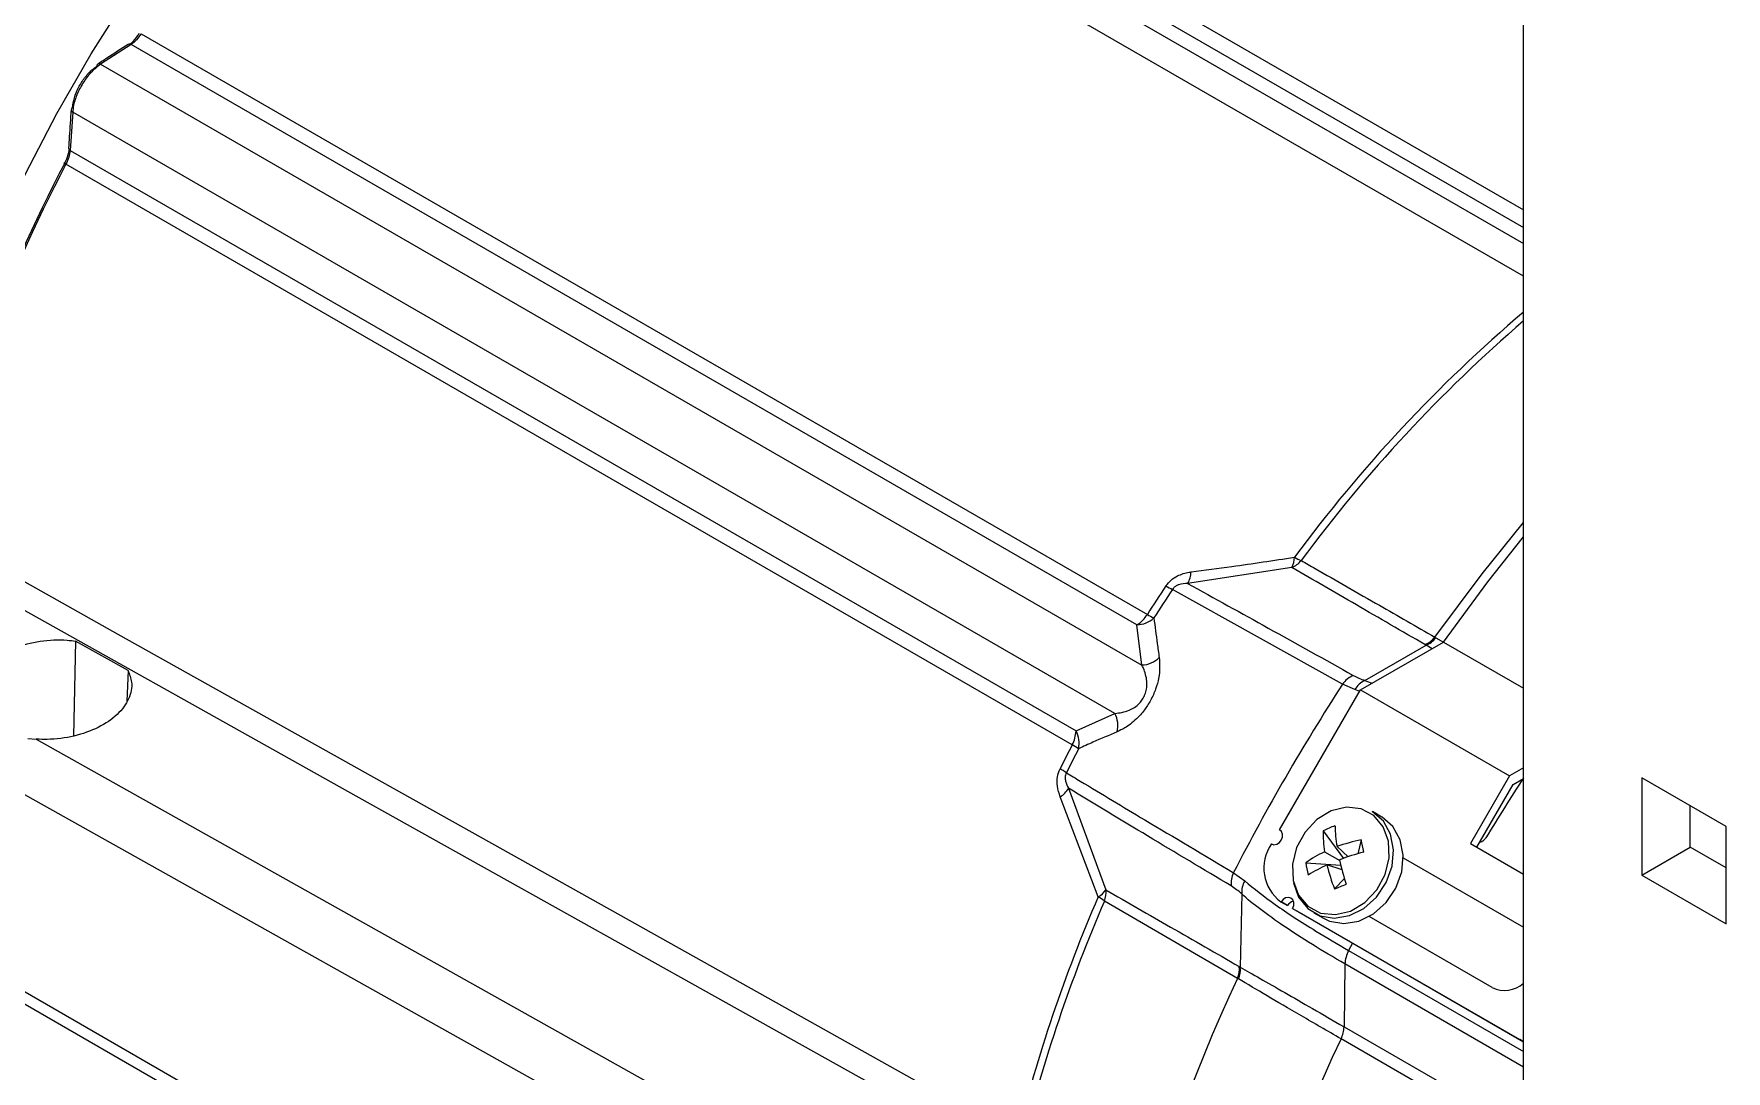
# Model space of a CAD drawing. Extents: x 17.3 to 113.1, y 4.8 to 84.5.
# Drawn here: x 74.968 to 79.628, y 11.906 to 14.764 of the extents above; entities that cross this region are included whole.
import ezdxf

# ---------------------------------------------------------------- set-up
doc = ezdxf.new("R2010")
doc.units = 0
doc.header["$MEASUREMENT"] = 0
doc.layers.add('OBJECT', color=7, linetype='CONTINUOUS')

msp = doc.modelspace()

# ---------------------------------------------------------------- linework, layer by layer
at = {"layer": 'OBJECT'}
for p, q in [((76.2233, 15.9219), (79.0698, 14.2787)), ((76.2014, 15.8862), (79.0698, 14.2303)), ((76.1972, 15.8443), (79.0698, 14.186)), ((79.0698, 10.9398), (79.0698, 15.8382)), ((79.0698, 14.0963), (76.1576, 15.7775)), ((75.2353, 14.7345), (75.1516, 14.6801)), ((78.0053, 13.1355), (75.2353, 14.7345)), ((75.2627, 14.764), (78.0339, 13.1642)), ((75.1516, 14.6801), (78.0188, 13.0248)), ((75.0746, 14.5481), (75.0675, 14.4421)), ((77.9445, 12.8913), (75.0746, 14.5481)), ((77.827, 12.805), (75.0559, 14.4047)), ((75.0675, 14.4421), (77.8375, 12.843)), ((78.4316, 13.2935), (78.1445, 13.2496)), ((78.5716, 12.9718), (78.1032, 13.2333)), ((78.0188, 13.0248), (78.0053, 13.1355)), ((78.8254, 13.1017), (78.8283, 13.1001)), ((78.8283, 13.1001), (78.8494, 13.0882)), ((75.0826, 13.0909), (75.0768, 12.829)), ((75.2269, 13.0096), (75.0826, 13.0909)), ((78.6206, 12.956), (78.8492, 13.0879)), ((78.633, 12.982), (78.8014, 13.0793)), ((78.8492, 13.0879), (79.0698, 12.9606)), ((75.2269, 13.0096), (75.2237, 12.925)), ((78.3982, 12.5707), (78.6206, 12.956)), ((78.6053, 12.957), (78.5716, 12.9718)), ((78.6191, 12.9515), (78.6053, 12.957)), ((78.6206, 12.956), (79.0308, 12.7192)), ((77.8375, 12.843), (77.9445, 12.8913)), ((74.9511, 12.8223), (74.9744, 12.8204)), ((79.0698, 12.7418), (79.0308, 12.7192)), ((77.8165, 12.6852), (77.9195, 12.4053)), ((79.0308, 12.7192), (78.9233, 12.5331)), ((78.9413, 12.5227), (79.0413, 12.6959)), ((79.0413, 12.6959), (79.0698, 12.7124)), ((79.0698, 12.7137), (79.0696, 12.7138)), ((79.6277, 12.5798), (79.3958, 12.7137)), ((79.3958, 12.7137), (79.3958, 12.4459)), ((77.8986, 12.3859), (77.7938, 12.662)), ((79.5287, 12.5226), (79.5287, 12.637)), ((78.6795, 12.6057), (78.6534, 12.6208)), ((78.5182, 12.5683), (78.574, 12.4921)), ((78.623, 12.5432), (78.6131, 12.5047)), ((79.6277, 12.312), (79.6277, 12.5798)), ((78.5215, 12.51), (78.5635, 12.4861)), ((78.5868, 12.4965), (78.5561, 12.5243)), ((78.7385, 12.4938), (79.0698, 12.3025)), ((78.7385, 12.4938), (79.0698, 12.3025)), ((78.9233, 12.5331), (79.0698, 12.4486)), ((79.3958, 12.4459), (79.5287, 12.5226)), ((79.6277, 12.4655), (79.5287, 12.5226)), ((78.2713, 12.4526), (78.3019, 12.4298)), ((78.4701, 12.48), (78.5666, 12.4731)), ((78.5699, 12.4606), (78.5285, 12.4738)), ((79.3958, 12.4459), (79.6277, 12.312)), ((78.5492, 12.4078), (78.5767, 12.4366)), ((77.8348, 10.4539), (74.5228, 12.3659)), ((78.2824, 12.1613), (77.9156, 12.3742)), ((78.2938, 12.3944), (78.2898, 12.1923)), ((78.4016, 12.3724), (78.4019, 12.3722)), ((78.4016, 12.3724), (78.4196, 12.362)), ((78.4199, 12.3618), (78.4019, 12.3722)), ((78.4196, 12.362), (78.4199, 12.3618)), ((78.4338, 12.3539), (79.0592, 11.9928)), ((78.4338, 12.3539), (78.4518, 12.3435)), ((74.5228, 12.3333), (77.8348, 10.4213)), ((78.4518, 12.3435), (79.0698, 11.9867)), ((78.4923, 12.342), (78.5185, 12.3269)), ((78.9833, 12.1365), (78.6449, 12.3318)), ((78.5986, 12.2587), (78.5882, 12.2383)), ((78.5882, 12.2383), (79.0698, 11.9602)), ((78.5781, 12.201), (78.5755, 12.0281)), ((79.0698, 11.9171), (78.5781, 12.201)), ((78.2852, 12.1597), (78.2824, 12.1613)), ((78.5755, 12.0281), (79.0698, 11.7428)), ((78.9712, 11.7615), (78.5672, 11.9947)), ((79.0592, 11.9928), (79.0698, 11.9876)), ((79.0698, 11.9867), (79.0592, 11.9928))]:
    msp.add_line(p, q, dxfattribs=at)
at = {"layer": 'OBJECT', "flags": 128}
for points in [[(74.5824, 13.244), (74.5986, 13.3451), (74.6331, 13.5148), (74.6772, 13.6866), (74.7306, 13.8595), (74.793, 14.0327), (74.8641, 14.2051), (74.9434, 14.3759), (75.0306, 14.544), (75.1251, 14.7085), (75.2264, 14.8686), (75.334, 15.0233), (75.4472, 15.1717), (75.5655, 15.3132), (75.6882, 15.4467), (75.8145, 15.5718), (75.9439, 15.6875), (76.0756, 15.7934), (76.1947, 15.8793)], [(75.0559, 14.4047), (75.0541, 14.4058), (75.0526, 14.4067), (75.0515, 14.4075), (75.0509, 14.408), (75.0506, 14.4083), (75.0509, 14.4084), (75.0516, 14.4082), (75.0527, 14.4078)], [(78.8254, 13.1017), (78.9558, 13.2761), (79.0698, 13.4171)], [(78.8492, 13.0879), (78.9717, 13.254), (79.0698, 13.3782)], [(74.759, 13.3562), (74.8469, 13.307), (75.1989, 13.1099), (76.6067, 12.3216), (77.6754, 11.7233)], [(77.6381, 11.6665), (76.7801, 12.1464), (75.8638, 12.659), (74.7214, 13.2983)], [(78.8178, 13.0698), (78.8014, 13.0793), (78.8014, 13.0793), (78.8014, 13.0793)], [(77.8856, 11.0172), (77.7202, 11.1099), (77.0113, 11.5071), (74.5245, 12.901)], [(74.9744, 12.8204), (75.5175, 12.5157), (76.4325, 12.0022), (77.2725, 11.5309)], [(78.4354, 12.4306), (78.45, 12.3906), (78.4761, 12.3599), (78.5111, 12.3414), (78.5515, 12.3369), (78.5935, 12.347), (78.6328, 12.3705), (78.6656, 12.4052), (78.6888, 12.4478), (78.7, 12.4939), (78.6982, 12.5392), (78.6836, 12.5792), (78.6575, 12.6099), (78.6225, 12.6284), (78.5821, 12.6329), (78.5401, 12.6228), (78.5008, 12.5993), (78.468, 12.5646), (78.4448, 12.522), (78.4336, 12.4759), (78.4354, 12.4306)], [(78.4362, 12.4249), (78.4505, 12.3852), (78.4756, 12.3539), (78.5093, 12.3341), (78.5487, 12.3273), (78.5903, 12.3342), (78.6303, 12.3541), (78.6652, 12.3854), (78.6919, 12.4253), (78.708, 12.4701), (78.7121, 12.5159), (78.7038, 12.5586), (78.6839, 12.5945), (78.6542, 12.6204), (78.6534, 12.6208)], [(78.5185, 12.3269), (78.5355, 12.319), (78.5749, 12.3122), (78.6165, 12.3191), (78.6565, 12.339), (78.6914, 12.3703), (78.718, 12.4102), (78.7342, 12.455), (78.7383, 12.5008), (78.73, 12.5435), (78.7101, 12.5794), (78.6803, 12.6053), (78.6795, 12.6057)], [(78.3757, 12.5317), (78.3826, 12.5297), (78.3902, 12.5309), (78.3973, 12.5353), (78.4028, 12.542), (78.4059, 12.5502), (78.4061, 12.5585), (78.4034, 12.5657), (78.3982, 12.5707)], [(78.4338, 12.3539), (78.4368, 12.362), (78.437, 12.3703), (78.4343, 12.3775), (78.4291, 12.3825), (78.4221, 12.3846), (78.4145, 12.3833), (78.4074, 12.379), (78.4019, 12.3722)]]:
    msp.add_lwpolyline(points, dxfattribs=at)
at = {"layer": 'OBJECT'}
for centre, radius, start, end in [((75.2309, 14.7279), 0.0079, 56.5015, 118.6724), ((75.1477, 14.6744), 0.00739, 125.9584, 180.828), ((75.1472, 14.6734), 0.00793, 56.6394, 118.5867), ((75.0773, 14.5541), 0.00718, 118.2181, 173.0011), ((75.078, 14.5551), 0.00783, 180.8269, 243.7194), ((75.071, 14.4492), 0.00782, 181.3219, 243.8088), ((78.8146, 12.4373), 4.2468, 152.3536, 167.2604), ((78.8369, 12.4242), 4.2684, 152.3536, 167.2604), ((81.6625, 10.9436), 4.0058, 130.3338, 143.5833), ((81.7008, 10.9193), 4.0308, 130.7474, 143.5714), ((78.3839, 13.3209), 0.055, 330.1018, 0.7962), ((78.4073, 13.3534), 0.0647, 292.1259, 321.1062), ((78.4901, 13.4053), 0.098, 238.5526, 250.6652), ((81.9531, 10.6701), 4.6455, 146.3733, 147.5286), ((78.175, 13.3937), 0.1758, 239.1782, 245.8836), ((78.0978, 13.2813), 0.0564, 325.9166, 359.8836), ((81.9824, 10.6533), 4.6588, 146.3732, 147.5288), ((77.9594, 13.2097), 0.0872, 301.7199, 328.6156), ((78.0036, 13.2062), 0.0707, 271.3066, 313.0721), ((78.164, 13.3846), 0.256, 239.4337, 244.0317), ((78.7738, 13.1412), 0.0649, 292.1499, 322.5864), ((78.7766, 13.1391), 0.0647, 292.4621, 322.8805), ((78.0164, 13.0958), 0.071, 271.9255, 314.7782), ((83.4385, 9.8111), 5.8032, 146.99867, 152.92301), ((78.6258, 12.9357), 0.0652, 112.3804, 146.3307), ((78.6599, 12.9244), 0.0636, 115.073, 149.0994), ((77.8818, 12.8581), 0.0709, 345.7954, 27.8727), ((77.7497, 12.8468), 0.0878, 331.6029, 357.563), ((77.7755, 12.8093), 0.0706, 347.6405, 28.5748), ((81.95, 10.6686), 4.6436, 152.6086, 153.522), ((81.9834, 10.6496), 4.6616, 152.6089, 153.5215), ((77.7077, 12.5932), 0.2431, 55.7595, 60.6028), ((77.7051, 12.5809), 0.1811, 54.2968, 60.8042), ((77.7662, 12.7116), 0.0568, 299.1087, 332.3478), ((84.1383, 9.4078), 6.0515, 146.88591, 148.7325), ((78.8241, 12.5565), 0.3061, 177.7999, 188.7333), ((78.6218, 12.3634), 0.2295, 108.0909, 116.8234), ((78.9751, 12.5941), 0.4247, 181.6861, 189.4564), ((78.7234, 12.0598), 0.4937, 101.7319, 109.8128), ((77.7302, 12.3531), 0.9128, 9.8557, 12.0228), ((78.4699, 12.4653), 0.1153, 144.815, 233.6486), ((78.651, 12.2293), 0.3091, 114.7539, 125.8028), ((78.8111, 11.828), 0.7051, 104.9142, 110.5905), ((78.3298, 12.4235), 0.0653, 153.5753, 186.6066), ((78.6951, 12.5059), 0.2265, 186.5674, 195.3106), ((78.6996, 12.0902), 0.42, 114.0388, 122.0612), ((79.0251, 12.5932), 0.5107, 193.5192, 201.2856), ((79.2912, 12.6524), 0.7465, 192.7216, 198.0529), ((77.8725, 12.435), 0.0556, 297.9599, 327.6407), ((77.8551, 12.3975), 0.0649, 338.9031, 6.8657), ((78.3574, 12.3986), 0.0637, 150.6182, 183.7492), ((78.1658, 13.3812), 1.0462, 291.5002, 293.414), ((81.727, 10.7275), 4.1722, 156.5781, 166.1907), ((81.7558, 10.7106), 4.185, 156.5781, 166.1907), ((77.8517, 12.2997), 0.0982, 49.3613, 61.4486), ((78.441, 12.3505), 0.0239, 101.7085, 151.7519), ((78.6654, 12.1973), 0.0874, 152.0634, 177.6046), ((78.2223, 12.1863), 0.065, 337.425, 6.8434), ((78.2254, 12.1849), 0.0649, 337.1284, 6.5321), ((82.2645, 10.2808), 4.4038, 154.7208, 178.2852), ((79.0179, 12.2056), 0.0773, 243.3912, 312.1826), ((78.4904, 12.0313), 0.0851, 334.5118, 357.8246), ((82.7653, 9.9985), 4.6485, 154.5679, 177.026)]:
    msp.add_arc(centre, radius, start, end, dxfattribs=at)
for points, knots in [([(75.2272, 14.7348), (75.2076, 14.7221), (75.1796, 14.704), (75.1518, 14.6858), (75.1434, 14.6803)], [0, 0, 0, 0, 0.700006, 1, 1, 1, 1]), ([(75.2321, 14.7355), (75.2352, 14.7379), (75.2447, 14.7453), (75.2529, 14.7572), (75.2585, 14.7652)], [0, 0, 0, 0, 0.326466, 1, 1, 1, 1]), ([(75.2627, 14.764), (75.2588, 14.7583), (75.2508, 14.7471), (75.2409, 14.7383), (75.2358, 14.7349), (75.2353, 14.7345)], [0, 0, 0, 0, 0.471916, 0.943784, 1, 1, 1, 1]), ([(75.1516, 14.6801), (75.1433, 14.6738), (75.1268, 14.6614), (75.1043, 14.6325), (75.0867, 14.6), (75.077, 14.5706), (75.0752, 14.5543), (75.0746, 14.5481)], [0, 0, 0, 0, 0.216872, 0.433758, 0.650331, 0.86677, 1, 1, 1, 1]), ([(75.0739, 14.5604), (75.0752, 14.5693), (75.0777, 14.587), (75.09, 14.6163), (75.1069, 14.6433), (75.1247, 14.663), (75.136, 14.6712), (75.1404, 14.6743)], [0, 0, 0, 0, 0.2168, 0.433617, 0.650078, 0.866405, 1, 1, 1, 1]), ([(75.0702, 14.555), (75.0685, 14.5303), (75.0661, 14.495), (75.0639, 14.4596), (75.0633, 14.449)], [0, 0, 0, 0, 0.700006, 1, 1, 1, 1]), ([(75.0527, 14.4078), (75.0565, 14.4157), (75.0625, 14.4284), (75.0643, 14.4401), (75.0649, 14.4446)], [0, 0, 0, 0, 0.623283, 1, 1, 1, 1]), ([(75.0675, 14.4421), (75.0667, 14.4363), (75.065, 14.4244), (75.059, 14.4114), (75.0559, 14.4047)], [0, 0, 0, 0, 0.487924, 1, 1, 1, 1]), ([(78.1542, 13.2811), (78.1915, 13.2861), (78.2857, 13.2987), (78.3812, 13.313), (78.4389, 13.3217)], [0, 0, 0, 0, 0.396331, 1, 1, 1, 1]), ([(78.7983, 13.081), (78.7353, 13.1175), (78.6128, 13.1885), (78.4909, 13.2591), (78.4316, 13.2935)], [0, 0, 0, 0, 0.514049, 1, 1, 1, 1]), ([(78.4576, 13.3128), (78.4704, 13.3055), (78.542, 13.2644), (78.6645, 13.1941), (78.7745, 13.1309), (78.8254, 13.1017)], [0, 0, 0, 0, 0.1041979, 0.5858463, 1, 1, 1, 1]), ([(78.0849, 13.2427), (78.0895, 13.2484), (78.0985, 13.2597), (78.1208, 13.2734), (78.14, 13.2791), (78.1524, 13.2809), (78.1542, 13.2811)], [0, 0, 0, 0, 0.254854, 0.508631, 0.928591, 1, 1, 1, 1]), ([(78.1445, 13.2496), (78.1365, 13.2494), (78.1263, 13.249), (78.113, 13.243), (78.107, 13.2385), (78.1042, 13.2347), (78.1032, 13.2333)], [0, 0, 0, 0, 0.580898, 0.740076, 0.900892, 1, 1, 1, 1]), ([(78.1445, 13.2496), (78.2187, 13.2087), (78.371, 13.1246), (78.523, 13.0396), (78.601, 12.996)], [0, 0, 0, 0, 0.486655, 1, 1, 1, 1]), ([(78.0519, 13.1545), (78.0548, 13.1309), (78.0593, 13.0945), (78.0646, 13.0582), (78.0664, 13.0454)], [0, 0, 0, 0, 0.648493, 1, 1, 1, 1]), ([(74.8017, 12.9174), (74.7993, 12.9297), (74.7939, 12.9571), (74.812, 13.0008), (74.8529, 13.0422), (74.9128, 13.0741), (74.9845, 13.0926), (75.0433, 13.0954), (75.0749, 13.0918), (75.0826, 13.0909)], [0, 0, 0, 0, 0.132307, 0.294526, 0.457212, 0.620426, 0.783854, 0.947085, 1, 1, 1, 1]), ([(78.8014, 13.0793), (78.8014, 13.0793), (78.8003, 13.0798), (78.7993, 13.0804), (78.7983, 13.081)], [0, 0, 0, 0, 0.000279, 1, 1, 1, 1]), ([(75.2269, 13.0096), (75.231, 12.999), (75.2407, 12.9739), (75.2323, 12.9311), (75.2003, 12.8872), (75.1472, 12.8509), (75.0793, 12.8268), (75.0188, 12.8187), (74.9844, 12.82), (74.9744, 12.8204)], [0, 0, 0, 0, 0.117568, 0.279861, 0.442586, 0.605907, 0.769588, 0.933237, 1, 1, 1, 1]), ([(77.9445, 12.8913), (77.9575, 12.8929), (77.9748, 12.8951), (77.9983, 12.9073), (78.0111, 12.9176), (78.0213, 12.9304), (78.0282, 12.944), (78.0327, 12.9615), (78.033, 12.9878), (78.0266, 13.0088), (78.0202, 13.0218), (78.0188, 13.0248)], [0, 0, 0, 0, 0.248555, 0.3333352, 0.4187373, 0.4770675, 0.535602, 0.6044922, 0.7131677, 0.9343368, 1, 1, 1, 1]), ([(78.0664, 13.0454), (78.0677, 13.0277), (78.0694, 13.0027), (78.0577, 12.9589), (78.044, 12.9279), (78.025, 12.8987), (78.0001, 12.8712), (77.9744, 12.8518), (77.9576, 12.844), (77.9506, 12.8407)], [0, 0, 0, 0, 0.26946, 0.38121, 0.493906, 0.593567, 0.708386, 0.879636, 1, 1, 1, 1]), ([(78.601, 12.996), (78.6112, 12.991), (78.6215, 12.986), (78.633, 12.982), (78.633, 12.982)], [0, 0, 0, 0, 0.99997, 1, 1, 1, 1]), ([(78.633, 12.982), (78.633, 12.982), (78.6392, 12.9796), (78.6459, 12.977), (78.6527, 12.9745)], [0, 0, 0, 0, 0.000067, 1, 1, 1, 1]), ([(77.9506, 12.8407), (77.9284, 12.8313), (77.8928, 12.8162), (77.8577, 12.8002), (77.8445, 12.7942)], [0, 0, 0, 0, 0.624895, 1, 1, 1, 1]), ([(77.7938, 12.662), (77.7908, 12.6715), (77.7852, 12.6886), (77.7847, 12.716), (77.7907, 12.7316), (77.7935, 12.739)], [0, 0, 0, 0, 0.395776, 0.712488, 1, 1, 1, 1]), ([(77.8108, 12.728), (77.81, 12.7259), (77.8082, 12.7218), (77.8073, 12.7137), (77.8089, 12.7003), (77.8134, 12.6914), (77.8165, 12.6852)], [0, 0, 0, 0, 0.128041, 0.255391, 0.479319, 1, 1, 1, 1]), ([(77.8108, 12.728), (77.8236, 12.7203), (77.8955, 12.6771), (78.0487, 12.5849), (78.1897, 12.5011), (78.2713, 12.4526)], [0, 0, 0, 0, 0.083466, 0.469044, 1, 1, 1, 1]), ([(78.2649, 12.416), (78.1881, 12.4619), (78.0384, 12.5512), (77.8892, 12.6414), (77.8165, 12.6852)], [0, 0, 0, 0, 0.513008, 1, 1, 1, 1]), ([(78.9657, 12.5488), (78.9639, 12.5462), (78.9608, 12.5418), (78.9552, 12.5379), (78.9514, 12.5363), (78.9496, 12.5364), (78.9492, 12.5364)], [0, 0, 0, 0, 0.422499, 0.716855, 0.937573, 1, 1, 1, 1]), ([(77.9195, 12.4053), (77.979, 12.3711), (78.1012, 12.3009), (78.2239, 12.2303), (78.2869, 12.194)], [0, 0, 0, 0, 0.486388, 1, 1, 1, 1]), ([(78.2938, 12.3944), (78.2938, 12.3944), (78.2843, 12.4026), (78.2746, 12.4093), (78.2649, 12.416)], [0, 0, 0, 0, 0.000029, 1, 1, 1, 1]), ([(78.3019, 12.4298), (78.3282, 12.4086), (78.3815, 12.3654), (78.4823, 12.3005), (78.5575, 12.2563), (78.5882, 12.2383)], [0, 0, 0, 0, 0.365392, 0.741453, 1, 1, 1, 1]), ([(78.5781, 12.201), (78.5781, 12.201), (78.5466, 12.2191), (78.4868, 12.2549), (78.4091, 12.3047), (78.3442, 12.3518), (78.3089, 12.3792), (78.2938, 12.3944), (78.2938, 12.3944)], [0, 0, 0, 0, 0.000005, 0.258899, 0.517796, 0.758901, 0.999996, 1, 1, 1, 1]), ([(78.2869, 12.194), (78.2879, 12.1935), (78.2889, 12.1929), (78.2898, 12.1923), (78.2898, 12.1923)], [0, 0, 0, 0, 0.999705, 1, 1, 1, 1]), ([(78.2898, 12.1923), (78.2898, 12.1923), (78.3052, 12.1834), (78.3425, 12.1623), (78.4094, 12.1239), (78.4874, 12.079), (78.5452, 12.0456), (78.5755, 12.0281), (78.5755, 12.0281)], [0, 0, 0, 0, 0.000005, 0.254675, 0.509348, 0.754672, 0.999996, 1, 1, 1, 1]), ([(78.5672, 11.9947), (78.5298, 12.0164), (78.4539, 12.0603), (78.3569, 12.1169), (78.3096, 12.1451), (78.2852, 12.1597)], [0, 0, 0, 0, 0.319105, 0.647495, 1, 1, 1, 1])]:
    msp.add_open_spline(points, degree=3, knots=knots, dxfattribs=at)

doc.saveas('drawing.dxf')
